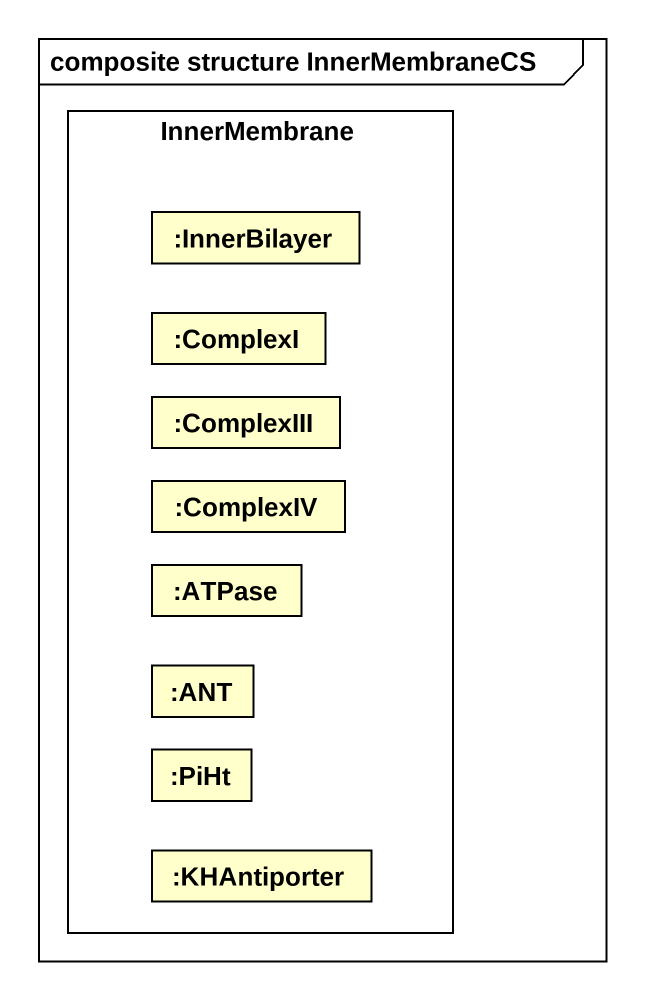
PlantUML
@startuml
mainframe composite structure InnerMembraneCS
rectangle InnerMembrane {
  rectangle ":InnerBilayer" as InnerBilayer
  rectangle ":ComplexI" as ComplexI
  rectangle ":ComplexIII" as ComplexIII
  rectangle ":ComplexIV" as ComplexIV
  rectangle ":ATPase" as ATPase
  rectangle ":ANT" as ANT
  rectangle ":PiHt" as PiHt
  rectangle ":KHAntiporter" as KHAntiporter
}
@enduml
